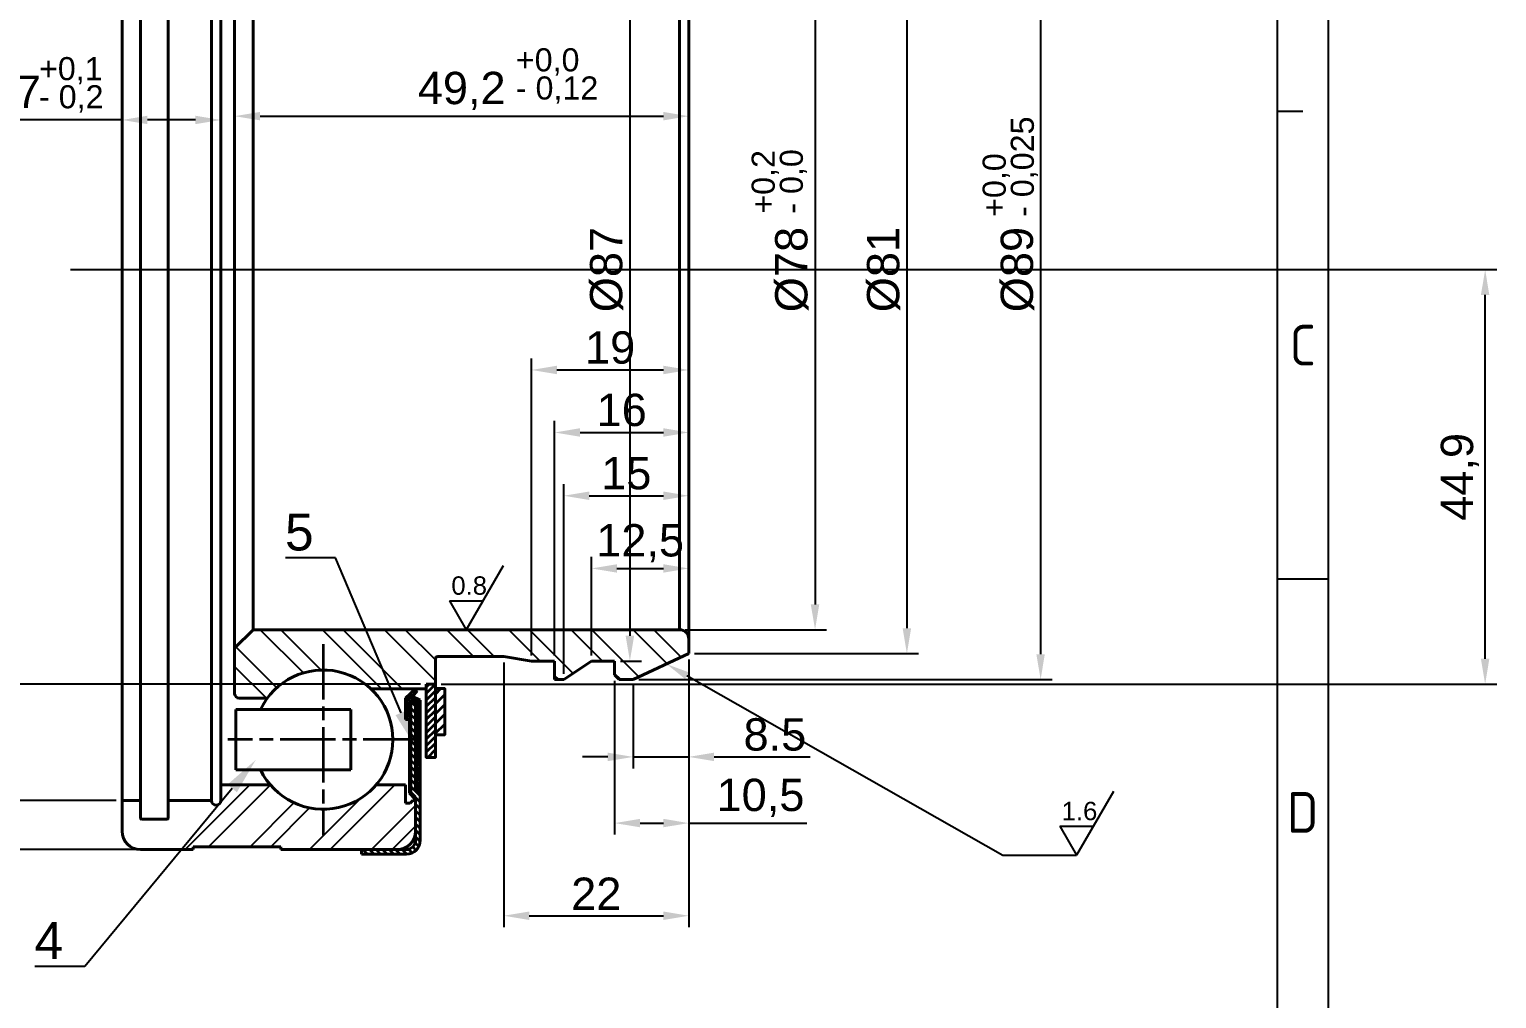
# Model space of a CAD drawing. Header units: millimetres. Extents: x 5113 to 5687, y 1135 to 1444.
# Drawn here: x 5193.7 to 5352.7, y 1242.6 to 1347.5 of the extents above; entities that cross this region are included whole.
import ezdxf
from ezdxf import colors
from ezdxf.entities.mleader import LeaderData, LeaderLine
from ezdxf.enums import TextEntityAlignment as Align
from ezdxf.math import Vec2, Vec3

# ---------------------------------------------------------------- set-up
doc = ezdxf.new("R2010")
doc.units = ezdxf.units.MM
for name, pattern in [('ACAD_ISO02W100', [15, 12, -3]), ('ACAD_ISO04W100', [30, 24, -3, 0, -3]), ('AM_ISO08W050x2', [9, 6, -0.75, 1.5, -0.75])]:
    doc.linetypes.add(name, pattern=pattern)
for name, color, linetype, lineweight in [('AM_0', 7, 'Continuous', 40), ('AM_4', 1, 'ACAD_ISO04W100', 25), ('AM_5', 1, 'Continuous', 25), ('AM_7', 4, 'Continuous', 35), ('AM_8', 40, 'ACAD_ISO02W100', 35)]:
    doc.layers.add(name, color=color, linetype=linetype, lineweight=lineweight)
doc.styles.add('ACISOTS', font='isocp.shx', dxfattribs={"height": 1})
doc.styles.get("Standard").update_dxf_attribs({"font": 'arial.ttf'})
doc.dimstyles.new('ISO-25', dxfattribs={"dimtxt": 3.5, "dimasz": 2.75, "dimexe": 1.25, "dimexo": 0.625, "dimtad": 1, "dimtxsty": 'Standard', "dimcen": 2.5, "dimadec": 0, "dimazin": 0, "dimtfac": 1, "dimtmove": 0, "dimatfit": 3, "dimfxl": 1, "dimarcsym": 0})

# ---------------------------------------------------------------- blocks, each defined once
blk = doc.blocks.new('*D15')
at = {"layer": 'AM_5', "color": 0, "lineweight": -2, "ltscale": 0.25, "transparency": 16777216}
for p, q in [((5203.79, 1338.2), (5203.79, 1338.98)), ((5214.49, 1338.2), (5214.49, 1338.98)), ((5203.79, 1337.73), (5185.23, 1337.73)), ((5211.74, 1337.73), (5206.54, 1337.73))]:
    blk.add_line(p, q, dxfattribs=at)
at = {"layer": 'AM_5', "color": 0, "ltscale": 0.25, "transparency": 16777216}
for points in [[(5206.54, 1338.19), (5206.54, 1337.28), (5203.79, 1337.73)], [(5211.74, 1338.19), (5211.74, 1337.28), (5214.49, 1337.73)]]:
    blk.add_solid(points, dxfattribs=at)
at = {"layer": 'Defpoints', "color": 0, "ltscale": 0.25, "transparency": 16777216}
for p in [(5203.79, 1337.73), (5203.79, 1337.57), (5214.49, 1337.57)]:
    blk.add_point(p, dxfattribs=at)
at = {"layer": 'AM_5', "color": 0, "ltscale": 0.25, "transparency": 16777216, "insert": (5190.24, 1340.46), "char_height": 3.5, "attachment_point": 5}
blk.add_mtext('10,7', dxfattribs=at)
blk = doc.blocks.new('*D16')
at = {"layer": 'AM_5', "color": 0, "lineweight": -2, "ltscale": 0.25, "transparency": 16777216}
for p, q in [((5215.99, 1338.77), (5215.99, 1339.39)), ((5265.19, 1338.77), (5265.19, 1339.39)), ((5218.74, 1338.14), (5262.44, 1338.14))]:
    blk.add_line(p, q, dxfattribs=at)
at = {"layer": 'AM_5', "color": 0, "ltscale": 0.25, "transparency": 16777216}
for points in [[(5218.74, 1338.6), (5218.74, 1337.69), (5215.99, 1338.14)], [(5262.44, 1338.6), (5262.44, 1337.69), (5265.19, 1338.14)]]:
    blk.add_solid(points, dxfattribs=at)
at = {"layer": 'Defpoints', "color": 0, "ltscale": 0.25, "transparency": 16777216}
for p in [(5215.99, 1338.14), (5265.19, 1338.14), (5265.19, 1338.14)]:
    blk.add_point(p, dxfattribs=at)
at = {"layer": 'AM_5', "color": 0, "ltscale": 0.25, "transparency": 16777216, "insert": (5240.59, 1340.87), "char_height": 3.5, "attachment_point": 5}
blk.add_mtext('49,2', dxfattribs=at)
blk = doc.blocks.new('*D24')
at = {"layer": 'AM_5', "color": 0, "lineweight": -2, "ltscale": 0.25, "transparency": 16777216}
for p, q in [((5205.16, 1384.33), (5153.18, 1384.33)), ((5154.43, 1381.58), (5154.43, 1261.48)), ((5205.16, 1258.73), (5153.18, 1258.73))]:
    blk.add_line(p, q, dxfattribs=at)
at = {"layer": 'AM_5', "color": 0, "ltscale": 0.25, "transparency": 16777216}
for points in [[(5153.97, 1381.58), (5154.88, 1381.58), (5154.43, 1384.33)], [(5153.97, 1261.48), (5154.88, 1261.48), (5154.43, 1258.73)]]:
    blk.add_solid(points, dxfattribs=at)
at = {"layer": 'Defpoints', "color": 0, "ltscale": 0.25, "transparency": 16777216}
for p in [(5205.79, 1384.33), (5154.43, 1258.73), (5205.79, 1258.73)]:
    blk.add_point(p, dxfattribs=at)
at = {"layer": 'AM_5', "color": 0, "ltscale": 0.25, "transparency": 16777216, "insert": (5151.64, 1321.19), "char_height": 3.5, "attachment_point": 5, "rotation": 90}
blk.add_mtext('%%C125,6', dxfattribs=at)
blk = doc.blocks.new('*D25')
at = {"layer": 'AM_5', "color": 0, "lineweight": -2, "ltscale": 0.25, "transparency": 16777216}
for p, q in [((5203.16, 1379.03), (5165.71, 1379.03)), ((5166.96, 1376.28), (5166.96, 1266.78)), ((5203.16, 1264.03), (5165.71, 1264.03))]:
    blk.add_line(p, q, dxfattribs=at)
at = {"layer": 'AM_5', "color": 0, "ltscale": 0.25, "transparency": 16777216}
for points in [[(5166.5, 1376.28), (5167.42, 1376.28), (5166.96, 1379.03)], [(5166.5, 1266.78), (5167.42, 1266.78), (5166.96, 1264.03)]]:
    blk.add_solid(points, dxfattribs=at)
at = {"layer": 'Defpoints', "color": 0, "ltscale": 0.25, "transparency": 16777216}
for p in [(5203.79, 1379.03), (5166.96, 1264.03), (5203.79, 1264.03)]:
    blk.add_point(p, dxfattribs=at)
at = {"layer": 'AM_5', "color": 0, "ltscale": 0.25, "transparency": 16777216, "insert": (5164.45, 1321.53), "char_height": 3.5, "attachment_point": 5, "rotation": 90}
blk.add_mtext('%%C115', dxfattribs=at)
blk = doc.blocks.new('*D17')
at = {"layer": 'AM_5', "color": 0, "lineweight": -2, "ltscale": 0.25, "transparency": 16777216}
for p, q in [((5264.81, 1360.53), (5280.12, 1360.53)), ((5278.87, 1357.78), (5278.87, 1285.28)), ((5264.81, 1282.53), (5280.12, 1282.53))]:
    blk.add_line(p, q, dxfattribs=at)
at = {"layer": 'AM_5', "color": 0, "ltscale": 0.25, "transparency": 16777216}
for points in [[(5278.41, 1357.78), (5279.33, 1357.78), (5278.87, 1360.53)], [(5278.41, 1285.28), (5279.33, 1285.28), (5278.87, 1282.53)]]:
    blk.add_solid(points, dxfattribs=at)
at = {"layer": 'Defpoints', "color": 0, "ltscale": 0.25, "transparency": 16777216}
for p in [(5264.19, 1360.53), (5264.19, 1282.53), (5278.87, 1282.53)]:
    blk.add_point(p, dxfattribs=at)
at = {"layer": 'AM_5', "color": 0, "ltscale": 0.25, "transparency": 16777216, "insert": (5276.36, 1321.53), "char_height": 3.5, "attachment_point": 5, "rotation": 90}
blk.add_mtext('%%c78', dxfattribs=at)
blk = doc.blocks.new('*D12')
at = {"layer": 'AM_5', "color": 0, "lineweight": -2, "ltscale": 0.25, "transparency": 16777216}
for p, q in [((5252.28, 1365.93), (5304.56, 1365.93)), ((5303.31, 1363.18), (5303.31, 1279.88)), ((5259.78, 1277.13), (5304.56, 1277.13))]:
    blk.add_line(p, q, dxfattribs=at)
at = {"layer": 'AM_5', "color": 0, "ltscale": 0.25, "transparency": 16777216}
for points in [[(5302.85, 1363.18), (5303.76, 1363.18), (5303.31, 1365.93)], [(5302.85, 1279.88), (5303.76, 1279.88), (5303.31, 1277.13)]]:
    blk.add_solid(points, dxfattribs=at)
at = {"layer": 'Defpoints', "color": 0, "ltscale": 0.25, "transparency": 16777216}
for p in [(5251.66, 1365.93), (5259.16, 1277.13), (5303.31, 1277.13)]:
    blk.add_point(p, dxfattribs=at)
at = {"layer": 'AM_5', "color": 0, "ltscale": 0.25, "transparency": 16777216, "insert": (5300.8, 1321.53), "char_height": 3.5, "attachment_point": 5, "rotation": 90}
blk.add_mtext('%%C89', dxfattribs=at)
blk = doc.blocks.new('*D18')
at = {"layer": 'AM_5', "color": 0, "lineweight": -2, "ltscale": 0.25, "transparency": 16777216}
for p, q in [((5265.81, 1363.12), (5290.07, 1363.12)), ((5288.82, 1360.37), (5288.82, 1282.69)), ((5265.81, 1279.94), (5290.07, 1279.94))]:
    blk.add_line(p, q, dxfattribs=at)
at = {"layer": 'AM_5', "color": 0, "ltscale": 0.25, "transparency": 16777216}
for points in [[(5288.36, 1360.37), (5289.28, 1360.37), (5288.82, 1363.12)], [(5288.36, 1282.69), (5289.28, 1282.69), (5288.82, 1279.94)]]:
    blk.add_solid(points, dxfattribs=at)
at = {"layer": 'Defpoints', "color": 0, "ltscale": 0.25, "transparency": 16777216}
for p in [(5265.19, 1363.12), (5265.19, 1279.94), (5288.82, 1279.94)]:
    blk.add_point(p, dxfattribs=at)
at = {"layer": 'AM_5', "color": 0, "ltscale": 0.25, "transparency": 16777216, "insert": (5286.31, 1321.53), "char_height": 3.5, "attachment_point": 5, "rotation": 90}
blk.add_mtext('%%C81', dxfattribs=at)
blk = doc.blocks.new('*D19')
at = {"layer": 'AM_5', "color": 0, "lineweight": -2, "ltscale": 0.25, "transparency": 16777216}
for p, q in [((5265.19, 1279.32), (5265.19, 1267.51)), ((5259.16, 1276.5), (5259.16, 1267.51)), ((5256.41, 1268.76), (5253.66, 1268.76)), ((5259.16, 1268.76), (5265.19, 1268.76)), ((5267.94, 1268.76), (5278.34, 1268.76))]:
    blk.add_line(p, q, dxfattribs=at)
at = {"layer": 'AM_5', "color": 0, "ltscale": 0.25, "transparency": 16777216}
for points in [[(5256.41, 1269.22), (5256.41, 1268.3), (5259.16, 1268.76)], [(5267.94, 1269.22), (5267.94, 1268.3), (5265.19, 1268.76)]]:
    blk.add_solid(points, dxfattribs=at)
at = {"layer": 'Defpoints', "color": 0, "ltscale": 0.25, "transparency": 16777216}
for p in [(5265.19, 1279.94), (5259.16, 1277.13), (5259.16, 1268.76)]:
    blk.add_point(p, dxfattribs=at)
at = {"layer": 'AM_5', "color": 0, "ltscale": 0.25, "transparency": 16777216, "insert": (5274.52, 1271.17), "char_height": 3.5, "attachment_point": 5}
blk.add_mtext('8.5', dxfattribs=at)
blk = doc.blocks.new('*D20')
at = {"layer": 'AM_5', "color": 0, "lineweight": -2, "ltscale": 0.25, "transparency": 16777216}
for p, q in [((5257.78, 1363.93), (5260.06, 1363.93)), ((5258.81, 1361.18), (5258.81, 1281.88)), ((5257.78, 1279.13), (5260.06, 1279.13))]:
    blk.add_line(p, q, dxfattribs=at)
at = {"layer": 'AM_5', "color": 0, "ltscale": 0.25, "transparency": 16777216}
for points in [[(5258.35, 1361.18), (5259.27, 1361.18), (5258.81, 1363.93)], [(5258.35, 1281.88), (5259.27, 1281.88), (5258.81, 1279.13)]]:
    blk.add_solid(points, dxfattribs=at)
at = {"layer": 'Defpoints', "color": 0, "ltscale": 0.25, "transparency": 16777216}
for p in [(5257.16, 1363.93), (5257.16, 1279.13), (5258.81, 1279.13)]:
    blk.add_point(p, dxfattribs=at)
at = {"layer": 'AM_5', "color": 0, "ltscale": 0.25, "transparency": 16777216, "insert": (5256.3, 1321.53), "char_height": 3.5, "attachment_point": 5, "rotation": 90}
blk.add_mtext('%%c87', dxfattribs=at)
blk = doc.blocks.new('*D26')
at = {"layer": 'AM_5', "color": 0, "lineweight": -2, "ltscale": 0.25, "transparency": 16777216}
for p, q in [((5257.16, 1277), (5257.16, 1260.34)), ((5265.19, 1268.13), (5265.19, 1260.34)), ((5259.91, 1261.59), (5262.44, 1261.59)), ((5265.19, 1261.59), (5277.98, 1261.59))]:
    blk.add_line(p, q, dxfattribs=at)
at = {"layer": 'AM_5', "color": 0, "ltscale": 0.25, "transparency": 16777216}
for points in [[(5259.91, 1262.05), (5259.91, 1261.14), (5257.16, 1261.59)], [(5262.44, 1262.05), (5262.44, 1261.14), (5265.19, 1261.59)]]:
    blk.add_solid(points, dxfattribs=at)
at = {"layer": 'Defpoints', "color": 0, "ltscale": 0.25, "transparency": 16777216}
for p in [(5257.16, 1277.63), (5265.19, 1268.76), (5265.19, 1261.59)]:
    blk.add_point(p, dxfattribs=at)
at = {"layer": 'AM_5', "color": 0, "ltscale": 0.25, "transparency": 16777216, "insert": (5272.96, 1264.32), "char_height": 3.5, "attachment_point": 5}
blk.add_mtext('10,5', dxfattribs=at)
blk = doc.blocks.new('*D27')
at = {"layer": 'AM_5', "color": 0, "lineweight": -2, "ltscale": 0.25, "transparency": 16777216}
for p, q in [((5254.66, 1279.75), (5254.66, 1290.42)), ((5265.19, 1289.79), (5265.19, 1290.42)), ((5257.41, 1289.17), (5262.44, 1289.17))]:
    blk.add_line(p, q, dxfattribs=at)
at = {"layer": 'AM_5', "color": 0, "ltscale": 0.25, "transparency": 16777216}
for points in [[(5257.41, 1289.62), (5257.41, 1288.71), (5254.66, 1289.17)], [(5262.44, 1289.62), (5262.44, 1288.71), (5265.19, 1289.17)]]:
    blk.add_solid(points, dxfattribs=at)
at = {"layer": 'Defpoints', "color": 0, "ltscale": 0.25, "transparency": 16777216}
for p in [(5265.19, 1289.17), (5265.19, 1289.17), (5254.66, 1279.13)]:
    blk.add_point(p, dxfattribs=at)
at = {"layer": 'AM_5', "color": 0, "ltscale": 0.25, "transparency": 16777216, "insert": (5259.92, 1291.89), "char_height": 3.5, "attachment_point": 5}
blk.add_mtext('12,5', dxfattribs=at)
blk = doc.blocks.new('*D28')
at = {"layer": 'AM_5', "color": 0, "lineweight": -2, "ltscale": 0.25, "transparency": 16777216}
for p, q in [((5251.66, 1277.75), (5251.66, 1298.29)), ((5265.19, 1295.19), (5265.19, 1298.29)), ((5254.41, 1297.04), (5262.44, 1297.04))]:
    blk.add_line(p, q, dxfattribs=at)
at = {"layer": 'AM_5', "color": 0, "ltscale": 0.25, "transparency": 16777216}
for points in [[(5254.41, 1297.5), (5254.41, 1296.58), (5251.66, 1297.04)], [(5262.44, 1297.5), (5262.44, 1296.58), (5265.19, 1297.04)]]:
    blk.add_solid(points, dxfattribs=at)
at = {"layer": 'Defpoints', "color": 0, "ltscale": 0.25, "transparency": 16777216}
for p in [(5265.19, 1297.04), (5265.19, 1294.56), (5251.66, 1277.13)]:
    blk.add_point(p, dxfattribs=at)
at = {"layer": 'AM_5', "color": 0, "ltscale": 0.25, "transparency": 16777216, "insert": (5258.42, 1299.46), "char_height": 3.5, "attachment_point": 5}
blk.add_mtext('15', dxfattribs=at)
blk = doc.blocks.new('*D29')
at = {"layer": 'AM_5', "color": 0, "lineweight": -2, "ltscale": 0.25, "transparency": 16777216}
for p, q in [((5250.66, 1279.75), (5250.66, 1305.14)), ((5265.19, 1289.79), (5265.19, 1305.14)), ((5253.41, 1303.89), (5262.44, 1303.89))]:
    blk.add_line(p, q, dxfattribs=at)
at = {"layer": 'AM_5', "color": 0, "ltscale": 0.25, "transparency": 16777216}
for points in [[(5253.41, 1304.35), (5253.41, 1303.43), (5250.66, 1303.89)], [(5262.44, 1304.35), (5262.44, 1303.43), (5265.19, 1303.89)]]:
    blk.add_solid(points, dxfattribs=at)
at = {"layer": 'Defpoints', "color": 0, "ltscale": 0.25, "transparency": 16777216}
for p in [(5265.19, 1303.89), (5265.19, 1289.17), (5250.66, 1279.13)]:
    blk.add_point(p, dxfattribs=at)
at = {"layer": 'AM_5', "color": 0, "ltscale": 0.25, "transparency": 16777216, "insert": (5257.92, 1306.31), "char_height": 3.5, "attachment_point": 5}
blk.add_mtext('16', dxfattribs=at)
blk = doc.blocks.new('*D30')
at = {"layer": 'AM_5', "color": 0, "lineweight": -2, "ltscale": 0.25, "transparency": 16777216}
for p, q in [((5248.16, 1279.75), (5248.16, 1311.91)), ((5265.19, 1304.52), (5265.19, 1311.91)), ((5250.91, 1310.66), (5262.44, 1310.66))]:
    blk.add_line(p, q, dxfattribs=at)
at = {"layer": 'AM_5', "color": 0, "ltscale": 0.25, "transparency": 16777216}
for points in [[(5250.91, 1311.12), (5250.91, 1310.2), (5248.16, 1310.66)], [(5262.44, 1311.12), (5262.44, 1310.2), (5265.19, 1310.66)]]:
    blk.add_solid(points, dxfattribs=at)
at = {"layer": 'Defpoints', "color": 0, "ltscale": 0.25, "transparency": 16777216}
for p in [(5265.19, 1310.66), (5265.19, 1303.89), (5248.16, 1279.13)]:
    blk.add_point(p, dxfattribs=at)
at = {"layer": 'AM_5', "color": 0, "ltscale": 0.25, "transparency": 16777216, "insert": (5256.67, 1313.07), "char_height": 3.5, "attachment_point": 5}
blk.add_mtext('19', dxfattribs=at)
blk = doc.blocks.new('*D31')
at = {"layer": 'AM_5', "color": 0, "lineweight": -2, "ltscale": 0.25, "transparency": 16777216}
for p, q in [((5245.16, 1279), (5245.16, 1250.31)), ((5265.19, 1276.5), (5265.19, 1250.31)), ((5247.91, 1251.56), (5262.44, 1251.56))]:
    blk.add_line(p, q, dxfattribs=at)
at = {"layer": 'AM_5', "color": 0, "ltscale": 0.25, "transparency": 16777216}
for points in [[(5247.91, 1252.02), (5247.91, 1251.1), (5245.16, 1251.56)], [(5262.44, 1252.02), (5262.44, 1251.1), (5265.19, 1251.56)]]:
    blk.add_solid(points, dxfattribs=at)
at = {"layer": 'Defpoints', "color": 0, "ltscale": 0.25, "transparency": 16777216}
for p in [(5245.16, 1279.63), (5265.19, 1277.13), (5265.19, 1251.56)]:
    blk.add_point(p, dxfattribs=at)
at = {"layer": 'AM_5', "color": 0, "ltscale": 0.25, "transparency": 16777216, "insert": (5255.17, 1253.94), "char_height": 3.5, "attachment_point": 5}
blk.add_mtext('22', dxfattribs=at)
blk = doc.blocks.new('*D67')
at = {"layer": 'AM_5', "color": 0, "lineweight": -2, "ltscale": 0.25, "transparency": 16777216}
for p, q in [((5218.61, 1321.53), (5352.72, 1321.53)), ((5351.47, 1279.38), (5351.47, 1318.78)), ((5238.37, 1276.63), (5352.72, 1276.63))]:
    blk.add_line(p, q, dxfattribs=at)
at = {"layer": 'AM_5', "color": 0, "ltscale": 0.25, "transparency": 16777216}
for points in [[(5351.01, 1318.78), (5351.92, 1318.78), (5351.47, 1321.53)], [(5351.01, 1279.38), (5351.92, 1279.38), (5351.47, 1276.63)]]:
    blk.add_solid(points, dxfattribs=at)
at = {"layer": 'Defpoints', "color": 0, "ltscale": 0.25, "transparency": 16777216}
for p in [(5217.99, 1321.53), (5351.47, 1321.53), (5237.75, 1276.63)]:
    blk.add_point(p, dxfattribs=at)
at = {"layer": 'AM_5', "color": 0, "ltscale": 0.25, "transparency": 16777216, "insert": (5348.74, 1299.08), "char_height": 3.5, "attachment_point": 5, "rotation": 90}
blk.add_mtext('44,9', dxfattribs=at)
blk = doc.blocks.new('*D68')
at = {"layer": 'AM_5', "color": 0, "lineweight": -2, "ltscale": 0.25, "transparency": 16777216}
for p, q in [((5236.12, 1366.43), (5177.72, 1366.43)), ((5178.97, 1363.68), (5178.97, 1279.38)), ((5236.12, 1276.63), (5177.72, 1276.63))]:
    blk.add_line(p, q, dxfattribs=at)
at = {"layer": 'AM_5', "color": 0, "ltscale": 0.25, "transparency": 16777216}
for points in [[(5178.51, 1363.68), (5179.43, 1363.68), (5178.97, 1366.43)], [(5178.51, 1279.38), (5179.43, 1279.38), (5178.97, 1276.63)]]:
    blk.add_solid(points, dxfattribs=at)
at = {"layer": 'Defpoints', "color": 0, "ltscale": 0.25, "transparency": 16777216}
for p in [(5236.75, 1366.43), (5178.97, 1276.63), (5236.75, 1276.63)]:
    blk.add_point(p, dxfattribs=at)
at = {"layer": 'AM_5', "color": 0, "ltscale": 0.25, "transparency": 16777216, "insert": (5176.18, 1321.53), "char_height": 3.5, "attachment_point": 5, "rotation": 90}
blk.add_mtext('%%c89,8', dxfattribs=at)

msp = doc.modelspace()

# ---------------------------------------------------------------- hatches: boundary and pattern name
at = {"layer": 'AM_5', "ltscale": 0.25}
h = msp.add_hatch(dxfattribs=at)
h.set_pattern_fill('ANSI32', color=256, scale=0.5)
h.set_pattern_definition([(45, (293.058, -15.095), (-3.367596, 3.367596), []), (45, (295.303, -15.095), (-3.367596, 3.367596), [])])
h.paths.add_polyline_path([(5235.59, 1382.33, 0.4142136), (5233.59, 1384.33), (5229.739, 1384.33), (5221.002, 1384.33), (5221.002, 1384.03), (5211.489, 1384.03), (5211.489, 1384.33), (5205.79, 1384.33, 0.4142136), (5203.79, 1382.33), (5203.79, 1379.03), (5205.79, 1379.03), (5205.79, 1381.03), (5208.79, 1381.03), (5208.79, 1379.03), (5213.49, 1379.03, -1), (5214.49, 1379.03), (5214.49, 1377.326), (5219.856, 1377.326, -0.4610599), (5231.324, 1377.326), (5234.49, 1377.326), (5234.49, 1379.326), (5234.99, 1379.326), (5235.29, 1379.026), (5235.343, 1379.026), (5235.59, 1379.152)])
h.paths.add_polyline_path([(5219.856, 1265.733), (5214.49, 1265.733), (5214.49, 1263.857), (5210.247, 1258.73), (5211.489, 1258.73), (5211.489, 1259.03), (5221.002, 1259.03), (5221.002, 1258.73), (5233.59, 1258.73, 0.4142136), (5235.59, 1260.73), (5235.59, 1264.033), (5235.29, 1264.033), (5234.99, 1263.733), (5234.49, 1263.733), (5234.49, 1265.733), (5231.324, 1265.733, -0.4610599)])
h = msp.add_hatch(dxfattribs=at)
h.set_pattern_fill('ANSI32', color=256, scale=0.5, angle=90)
h.set_pattern_definition([(135, (293.058, -15.095), (-3.367596, -3.367596), []), (135, (293.058, -12.85), (-3.367596, -3.367596), [])])
h.paths.add_polyline_path([(5219.522, 1367.953), (5216.49, 1367.953, 0.4142136), (5215.99, 1367.453), (5215.99, 1362.53), (5217.99, 1360.53), (5264.19, 1360.53, 0.4142136), (5265.19, 1361.53), (5265.19, 1363.118), (5259.159, 1365.93), (5257.159, 1365.93), (5257.159, 1363.93), (5254.659, 1363.93), (5251.659, 1365.93), (5250.659, 1365.93), (5250.659, 1363.93), (5248.159, 1363.93), (5245.159, 1363.43), (5237.996, 1363.43, -0.4142136), (5237.746, 1363.68), (5237.746, 1366.428), (5236.746, 1366.428), (5236.746, 1366.928), (5230.746, 1366.928, -0.4490336)])
h.paths.add_polyline_path([(5265.19, 1281.53, 0.4142136), (5264.19, 1282.53), (5230.213, 1282.53), (5232.928, 1276.132), (5236.746, 1276.132), (5236.746, 1276.632), (5237.746, 1276.632), (5237.746, 1279.38, -0.4142136), (5237.996, 1279.63), (5245.159, 1279.63), (5248.159, 1279.13), (5250.659, 1279.13), (5250.659, 1277.13), (5251.659, 1277.13), (5254.659, 1279.13), (5257.159, 1279.13), (5257.159, 1277.13), (5259.159, 1277.13), (5265.19, 1279.942)])
h.paths.add_polyline_path([(5230.213, 1282.53), (5217.99, 1282.53), (5215.99, 1280.53), (5215.99, 1275.606, 0.4142136), (5216.49, 1275.106), (5219.522, 1275.106, -0.4490336), (5230.746, 1276.132), (5232.928, 1276.132)])
at = {"layer": 'AM_8'}
h = msp.add_hatch(dxfattribs=at)
h.set_pattern_fill('_U', color=256, scale=0.5, angle=45, style=0, pattern_type=0)
h.set_pattern_definition([(45, (5119.0425, 1151.5538), (-0.3535534, 0.3535534), [])])
h.paths.add_polyline_path([(5236.746, 1268.711), (5236.746, 1276.632), (5237.746, 1276.632), (5237.746, 1268.711)])
h = msp.add_hatch(dxfattribs=at)
h.set_pattern_fill('_U', color=256, scale=0.3, angle=45, style=0, double=1, pattern_type=0)
h.set_pattern_definition([(315, (5119.0425, 1494.73834), (-0.21213203, -0.21213203), []), (225, (5119.0425, 1494.73834), (-0.21213203, 0.21213203), [])])
h.paths.add_polyline_path([(5235.59, 1265.102), (5235.59, 1274.613), (5235.09, 1274.613), (5235.09, 1264.895), (5235.59, 1264.395), (5235.59, 1264.157), (5234.924, 1264.823), (5234.924, 1272.808), (5234.496, 1272.808), (5234.496, 1275.129), (5235.573, 1276.132), (5235.764, 1275.926), (5235.243, 1275.292), (5236.09, 1274.898), (5236.09, 1264.602)])
h = msp.add_hatch(dxfattribs=at)
h.set_pattern_fill('_U', color=256, scale=0.75, angle=45, style=0, pattern_type=0)
h.set_pattern_definition([(45, (5119.0425, 1151.5538), (-0.53033, 0.53033), [])])
h.paths.add_polyline_path([(5237.746, 1276.152), (5237.746, 1271.152), (5238.746, 1271.152), (5238.746, 1276.152)])
h = msp.add_hatch(dxfattribs=at)
h.set_pattern_fill('_U', color=256, scale=0.5, angle=45, style=0, pattern_type=0)
h.set_pattern_definition([(315, (5119.0425, 1494.73834), (-0.3535534, -0.3535534), [])])
edge = h.paths.add_edge_path()
edge.add_line((5229.739, 1258.73), (5234.59, 1258.73))
edge.add_arc((5234.59, 1259.73), 1, 270, 360)
edge.add_line((5235.59, 1259.73), (5235.59, 1264.395))
edge.add_line((5235.59, 1264.395), (5235.09, 1264.895))
edge.add_line((5235.09, 1264.895), (5235.09, 1274.613))
edge.add_line((5235.09, 1274.613), (5235.59, 1274.613))
edge.add_line((5235.59, 1274.613), (5235.59, 1265.102))
edge.add_line((5235.59, 1265.102), (5236.09, 1264.602))
edge.add_line((5236.09, 1264.602), (5236.09, 1259.73))
edge.add_arc((5234.59, 1259.73), 1.5, 270, 360, ccw=False)
edge.add_line((5234.59, 1258.23), (5229.739, 1258.23))
edge.add_line((5229.739, 1258.23), (5229.739, 1258.73))

# ---------------------------------------------------------------- linework, layer by layer
at = {"color": 135, "lineweight": 25}
for p, q in [((5334.454, 1443.702), (5334.454, 1134.602)), ((5331.704, 1338.652), (5328.954, 1338.652)), ((5328.954, 1288.052), (5334.454, 1288.052))]:
    msp.add_line(p, q, dxfattribs=at)
msp.add_line((5328.954, 1140.102), (5328.954, 1438.202))
at = {"layer": 'AM_0'}
for p, q in [((5203.79, 1379.03), (5203.79, 1264.03)), ((5205.79, 1264.03), (5205.79, 1379.03)), ((5208.79, 1379.03), (5208.79, 1264.03)), ((5213.49, 1264.03), (5213.49, 1379.03)), ((5214.49, 1377.326), (5214.49, 1265.733)), ((5215.99, 1280.53), (5215.99, 1362.53)), ((5265.19, 1361.53), (5265.19, 1281.53)), ((5217.99, 1360.53), (5217.99, 1282.53)), ((5264.19, 1282.53), (5264.19, 1360.53)), ((5215.99, 1280.53), (5217.99, 1282.53)), ((5264.19, 1282.53), (5217.99, 1282.53)), ((5265.19, 1279.942), (5265.19, 1281.53)), ((5215.99, 1275.606), (5215.99, 1280.53)), ((5259.159, 1277.13), (5265.19, 1279.942)), ((5237.746, 1279.38), (5237.746, 1276.632)), ((5257.159, 1277.63), (5257.159, 1279.13)), ((5236.746, 1276.632), (5237.746, 1276.632)), ((5236.746, 1276.132), (5236.746, 1276.632)), ((5257.928, 1277.13), (5259.159, 1277.13)), ((5219.522, 1275.106), (5216.49, 1275.106)), ((5230.746, 1276.132), (5236.746, 1276.132)), ((5235.573, 1276.132), (5234.496, 1275.129)), ((5234.496, 1272.808), (5234.496, 1275.129)), ((5235.243, 1275.292), (5235.764, 1275.926)), ((5236.09, 1274.898), (5235.243, 1275.292)), ((5235.764, 1275.926), (5235.573, 1276.132)), ((5216.13, 1273.894), (5216.13, 1267.377)), ((5228.571, 1273.894), (5216.13, 1273.894)), ((5228.571, 1267.377), (5228.571, 1273.894)), ((5235.09, 1274.613), (5235.59, 1274.613)), ((5235.09, 1264.895), (5235.09, 1274.613)), ((5235.59, 1274.613), (5235.59, 1265.102)), ((5236.09, 1259.73), (5236.09, 1274.898)), ((5234.924, 1272.808), (5234.496, 1272.808)), ((5234.924, 1264.823), (5234.924, 1272.808)), ((5216.13, 1267.377), (5228.571, 1267.377)), ((5214.49, 1265.733), (5214.49, 1264.03)), ((5219.856, 1265.733), (5214.49, 1265.733)), ((5234.49, 1265.733), (5231.324, 1265.733)), ((5234.49, 1263.733), (5234.49, 1265.733)), ((5203.79, 1264.03), (5205.79, 1264.03)), ((5203.79, 1264.03), (5205.79, 1264.03)), ((5203.79, 1260.73), (5203.79, 1264.03)), ((5205.79, 1264.03), (5205.79, 1262.13)), ((5208.79, 1264.03), (5213.49, 1264.03)), ((5208.79, 1262.13), (5208.79, 1264.03)), ((5235.59, 1264.157), (5234.924, 1264.823)), ((5234.99, 1263.733), (5235.29, 1264.033)), ((5235.59, 1264.395), (5235.09, 1264.895)), ((5235.59, 1264.033), (5235.29, 1264.033)), ((5235.59, 1265.102), (5236.09, 1264.602)), ((5235.59, 1259.73), (5235.59, 1264.395)), ((5235.59, 1260.73), (5235.59, 1264.033)), ((5234.99, 1263.733), (5234.49, 1263.733)), ((5205.89, 1262.03), (5208.69, 1262.03)), ((5211.489, 1259.03), (5221.002, 1259.03)), ((5211.489, 1258.73), (5211.489, 1259.03)), ((5221.002, 1259.03), (5221.002, 1258.73)), ((5205.79, 1258.73), (5211.489, 1258.73)), ((5221.002, 1258.73), (5233.59, 1258.73)), ((5229.739, 1258.73), (5234.59, 1258.73)), ((5229.739, 1258.73), (5229.739, 1258.23)), ((5229.739, 1258.23), (5234.59, 1258.23))]:
    msp.add_line(p, q, dxfattribs=at)
at = {"layer": 'AM_0', "ltscale": 0.25}
for p, q in [((5245.159, 1279.63), (5237.996, 1279.63)), ((5245.159, 1279.63), (5248.159, 1279.13)), ((5250.659, 1279.13), (5248.159, 1279.13)), ((5250.659, 1277.13), (5250.659, 1279.13)), ((5251.659, 1277.13), (5254.659, 1279.13)), ((5257.159, 1279.13), (5254.659, 1279.13)), ((5251.659, 1277.13), (5250.659, 1277.13)), ((5257.159, 1277.63), (5257.659, 1277.13)), ((5259.159, 1277.13), (5257.659, 1277.13))]:
    msp.add_line(p, q, dxfattribs=at)
at = {"layer": 'AM_0'}
for points in [[(5236.746, 1276.632), (5237.746, 1276.632), (5237.746, 1268.711), (5236.746, 1268.711)], [(5237.746, 1276.152), (5238.746, 1276.152), (5238.746, 1271.152), (5237.746, 1271.152)]]:
    msp.add_lwpolyline(points, close=True, dxfattribs=at)
for centre, radius, start, end in [((5264.19, 1281.53), 1, 0, 90), ((5225.59, 1270.63), 7.54, 205.55126, 154.34898), ((5237.996, 1279.38), 0.25, 90, 180), ((5216.49, 1275.606), 0.5, 180, 270), ((5213.99, 1264.03), 0.5, 180, 360), ((5205.79, 1260.73), 2, 180, 270), ((5205.89, 1262.13), 0.1, 180, 270), ((5208.69, 1262.13), 0.1, 270, 0), ((5233.59, 1260.73), 2, 270, 0), ((5234.59, 1259.73), 1.5, 270, 0), ((5234.59, 1259.73), 1, 270, 0)]:
    msp.add_arc(centre, radius, start, end, dxfattribs=at)
at = {"layer": 'AM_4'}
msp.add_line((5198.192, 1321.53), (5270.788, 1321.53), dxfattribs=at)
at = {"layer": 'AM_5'}
for p, q in [((5245.078, 1289.437), (5241.09, 1282.53)), ((5239.277, 1285.669), (5242.902, 1285.669)), ((5239.277, 1285.669), (5241.09, 1282.53)), ((5311.201, 1265.022), (5307.213, 1258.115)), ((5305.4, 1261.254), (5309.026, 1261.254)), ((5305.4, 1261.254), (5307.213, 1258.115))]:
    msp.add_line(p, q, dxfattribs=at)
at = {"layer": 'AM_7', "linetype": 'AM_ISO08W050x2'}
for p, q in [((5225.59, 1280.97), (5225.59, 1260.289)), ((5235.93, 1270.63), (5215.249, 1270.63))]:
    msp.add_line(p, q, dxfattribs=at)

# ---------------------------------------------------------------- texts
at = {"color": 135, "lineweight": 25, "style": 'ACISOTS'}
for s, p in [('C', (5331.704, 1313.352)), ('D', (5331.704, 1262.752))]:
    msp.add_text(s, height=4.4, dxfattribs=at).set_placement(p, align=Align.MIDDLE)
at = {"layer": 'AM_5', "ltscale": 0.25, "char_height": 2.5, "attachment_point": 1}
for s, insert in [('+0,0', (5246.456, 1345.495)), ('+0,1', (5194.795, 1344.541)), ('- 0,12', (5246.456, 1342.446)), ('- 0,2', (5194.795, 1341.493))]:
    msp.add_mtext_dynamic_manual_height_columns(s, width=19.01484, gutter_width=12.5, heights=[0], dxfattribs=dict(at, insert=insert))
at = {"layer": 'AM_5', "ltscale": 0.25, "char_height": 2.5, "attachment_point": 1, "rotation": 90}
for s, insert in [('- 0,025', (5300.076, 1327.235)), ('+0,2', (5272.001, 1327.582)), ('- 0,0', (5275.049, 1327.582)), ('+0,0', (5297.028, 1327.235))]:
    msp.add_mtext_dynamic_manual_height_columns(s, width=19.01484, gutter_width=12.5, heights=[0], dxfattribs=dict(at, insert=insert))
at = {"layer": 'AM_5', "char_height": 1.9892, "attachment_point": 1}
for s, insert in [('0.8', (5239.467, 1288.31)), ('1.6', (5305.59, 1263.896))]:
    msp.add_mtext_dynamic_manual_height_columns(s, width=18.23779, gutter_width=12.5, heights=[0], dxfattribs=dict(at, insert=insert))

# ---------------------------------------------------------------- dimensions: what is measured, and where the dimension line sits
at = {"layer": 'AM_5', "ltscale": 0.25}
for base, p1, p2, text, picture, middle in [((5154.426, 1258.73), (5205.79, 1384.33), (5205.79, 1258.73), '%%C125,6', '*D24', (5154.426, 1321.195)), ((5303.306, 1277.13), (5251.659, 1365.93), (5259.159, 1277.13), '%%C89', '*D12', (5303.306, 1321.53)), ((5258.81, 1279.13), (5257.159, 1363.93), (5257.159, 1279.13), '%%c87', '*D20', (5258.81, 1321.53))]:
    dim = msp.add_linear_dim(base=base, p1=p1, p2=p2, angle=90, text=text, dimstyle='ISO-25', dxfattribs=at)
    dim.commit()
    dim.dimension.update_dxf_attribs({"geometry": picture, "text_midpoint": middle, "dimtype": 160})
for base, p1, p2, text, picture, middle in [((5166.959, 1264.03), (5203.79, 1379.03), (5203.79, 1264.03), '%%C115', '*D25', (5164.449, 1321.53)), ((5178.97, 1276.632), (5236.746, 1366.428), (5236.746, 1276.632), '%%c89,8', '*D68', (5176.184, 1321.53)), ((5288.823, 1279.942), (5265.19, 1363.118), (5265.19, 1279.942), '%%C81', '*D18', (5286.313, 1321.53)), ((5278.87, 1282.53), (5264.19, 1360.53), (5264.19, 1282.53), '%%c78', '*D17', (5276.36, 1321.53))]:
    dim = msp.add_linear_dim(base=base, p1=p1, p2=p2, angle=90, text=text, dimstyle='ISO-25', dxfattribs=at)
    dim.commit()
    dim.dimension.update_dxf_attribs({"geometry": picture, "text_midpoint": middle})
dim = msp.add_linear_dim(base=(5203.79, 1337.734), p1=(5214.49, 1337.575), p2=(5203.79, 1337.575), dimstyle='ISO-25', dxfattribs=at)
dim.commit()
dim.dimension.update_dxf_attribs({"geometry": '*D15', "text_midpoint": (5190.239, 1337.734), "dimtype": 160})
dim = msp.add_linear_dim(base=(5265.19, 1338.144), p1=(5215.99, 1338.144), p2=(5265.19, 1338.144), dimstyle='ISO-25', dxfattribs=at)
dim.commit()
dim.dimension.update_dxf_attribs({"geometry": '*D16', "text_midpoint": (5240.59, 1340.872)})
dim = msp.add_linear_dim(base=(5351.465, 1321.53), p1=(5237.746, 1276.632), p2=(5217.99, 1321.53), angle=90, dimstyle='ISO-25', dxfattribs=at)
dim.commit()
dim.dimension.update_dxf_attribs({"geometry": '*D67', "text_midpoint": (5348.737, 1299.081)})
for base, p1, p2, text, picture, middle in [((5265.19, 1310.658), (5248.159, 1279.13), (5265.19, 1303.893), '19', '*D30', (5256.674, 1313.07)), ((5265.19, 1303.893), (5250.659, 1279.13), (5265.19, 1289.166), '16', '*D29', (5257.924, 1306.305)), ((5265.19, 1297.043), (5251.659, 1277.13), (5265.19, 1294.56), '15', '*D28', (5258.424, 1299.455)), ((5265.19, 1251.558), (5245.159, 1279.63), (5265.19, 1277.13), '22', '*D31', (5255.174, 1253.94)), ((5265.19, 1261.594), (5257.159, 1277.63), (5265.19, 1268.759), '10,5', '*D26', (5272.959, 1264.323))]:
    dim = msp.add_linear_dim(base=base, p1=p1, p2=p2, text=text, dimstyle='ISO-25', dxfattribs=at)
    dim.commit()
    dim.dimension.update_dxf_attribs({"geometry": picture, "text_midpoint": middle})
for base, p1, p2, text, picture, middle in [((5265.19, 1289.166), (5254.659, 1279.13), (5265.19, 1289.166), '12,5', '*D27', (5259.924, 1289.166)), ((5259.159, 1268.759), (5265.19, 1279.942), (5259.159, 1277.13), '8.5', '*D19', (5274.516, 1268.759))]:
    dim = msp.add_linear_dim(base=base, p1=p1, p2=p2, text=text, dimstyle='ISO-25', dxfattribs=at)
    dim.commit()
    dim.dimension.update_dxf_attribs({"geometry": picture, "text_midpoint": middle, "dimtype": 160})

# ---------------------------------------------------------------- leaders
at = {"layer": 'AM_5'}
ml = msp.add_multileader_mtext('Standard', dxfattribs=at)
ml.set_content('5', color=256)
ml.set_leader_properties()
ml.build(insert=Vec2(0, 0))
ml.multileader.update_dxf_attribs({"text_right_attachment_type": 6, "dogleg_length": 0.36})
ctx = ml.context
ctx.base_point, ctx.plane_origin = Vec3(5219.899, 1293.078), Vec3(5235.59, 1269.857)
ctx.right_attachment, ctx.text_align_type = 6, 2
notes = []
notes.append((ctx, [(1, (1, 1, 0), (5226.911, 1290.313), (-1, 0), 0.36, [(0, [(5235.59, 1269.857)], 0, [])])]))
ctx.mtext.insert, ctx.mtext.alignment, ctx.mtext.flow_direction = Vec3(5224.551, 1295.113), 3, 5
at = {"layer": 'AM_5', "ltscale": 0.25}
ml = msp.add_multileader_mtext('Standard', dxfattribs=at)
ml.set_content('', color=256)
ml.set_leader_properties()
ml.build(insert=Vec2(0, 0))
ml.multileader.update_dxf_attribs({"arrow_head_size": 2.5})
ctx = ml.context
ctx.base_point, ctx.char_height, ctx.arrow_head_size, ctx.plane_origin = Vec3(5307.213, 1258.115), 3, 2.5, Vec3(5262.812, 1278.798)
notes.append((ctx, [(0, (1, 1, 0), (5299.213, 1258.115), (1, 0), 8, [(0, [(5262.812, 1278.798)], 0, [])])]))
ctx.mtext.insert, ctx.mtext.flow_direction = Vec3(5309.213, 1259.615), 5
at = {"layer": 'AM_5'}
ml = msp.add_multileader_mtext('Standard', dxfattribs=at)
ml.set_content('4', color=256)
ml.set_leader_properties()
ml.build(insert=Vec2(0, 0))
ml.multileader.update_dxf_attribs({"text_right_attachment_type": 6, "dogleg_length": 0.36})
ctx = ml.context
ctx.base_point, ctx.plane_origin = Vec3(5192.645, 1248.873), Vec3(5218.276, 1268.433)
ctx.right_attachment, ctx.text_align_type = 6, 2
notes.append((ctx, [(1, (1, 1, 0), (5199.772, 1246.073), (-1, 0), 0.36, [(0, [(5218.276, 1268.433)], 0, [])])]))
ctx.mtext.insert, ctx.mtext.alignment, ctx.mtext.flow_direction = Vec3(5197.412, 1250.873), 3, 5
for ctx, leaders in notes:
    for number, flags, end, landing, length, lines in leaders:
        leader = LeaderData()
        leader.index, (leader.has_last_leader_line, leader.has_dogleg_vector, leader.attachment_direction) = number, flags
        leader.last_leader_point, leader.dogleg_vector, leader.dogleg_length = Vec3(end), Vec3(landing), length
        for number, points, colour, breaks in lines:
            line = LeaderLine()
            line.index, line.vertices, line.color, line.breaks = number, Vec3.list(points), colors.encode_raw_color(colour), breaks
            leader.lines.append(line)
        ctx.leaders.append(leader)

doc.saveas('drawing.dxf')
